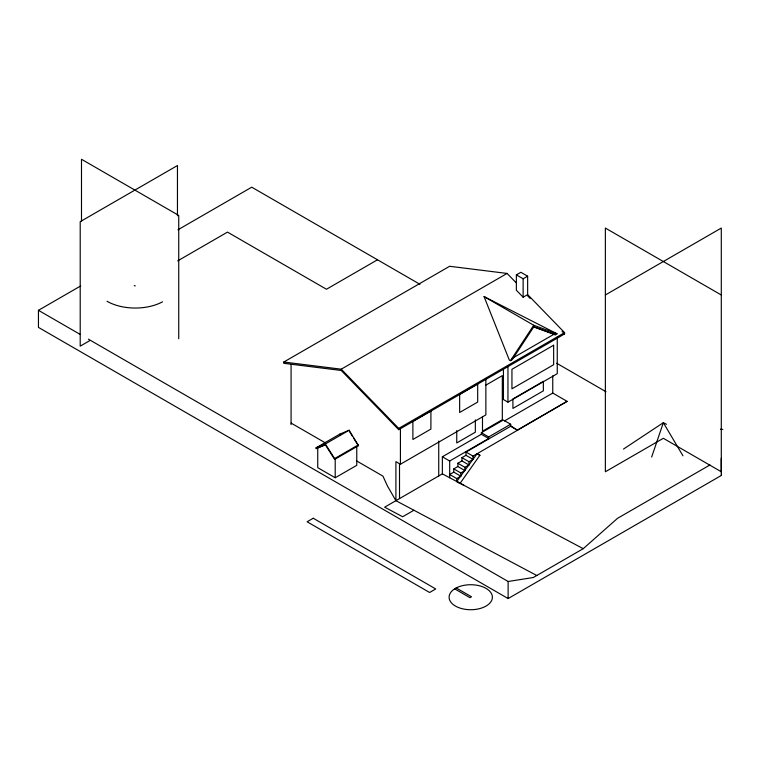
<?xml version="1.0" encoding="UTF-8"?>
<svg xmlns="http://www.w3.org/2000/svg" width="769" height="769" viewBox="0 0 769 769"><rect width="100%" height="100%" fill="white"/><g stroke="black" fill="none" stroke-linecap="round" stroke-linejoin="round"><path stroke-width="1.15" d="M651.651 457.046L663.33 422.7L666.521 424.305M510.433 360.69L533.734 325.258L557.025 333.784L555.247 334.813L533.734 326.94L512.221 359.661L510.433 360.69L509.309 360.036L484.066 296.594L557.025 333.784M453.777 472.128L453.777 468.879L460.814 472.935L460.814 476.194L453.777 472.128L449.682 474.492L456.719 478.549L456.719 481.481L460.112 483.297L479.914 455.258L477.097 453.768L456.719 481.481L459.535 483.115M88.387 339.158L508.126 581.489L533.321 577.509L583.238 548.682L617.545 518.316L709.97 464.957M623.476 449.077L663.33 422.7L682.959 455.815M504.368 420.989L552.748 393.055L567.109 401.351L473.031 456.123L466.004 452.057L466.004 455.315L473.031 459.372L473.031 456.123M721.409 475.415L721.389 458.362L721.409 475.415L508.126 598.561L38.45 327.392L38.45 310.32L80.707 285.924M177.918 229.806L251.742 187.184L419.961 284.309M177.658 260.883L227.489 232.113L326.46 289.25L377.492 259.787M89.492 340.792L80.207 346.156L80.207 221.674L177.456 165.527L177.456 215.801M527.64 294.594L523.131 297.199L516.364 290.23L516.364 274.889L520.873 272.284L527.64 276.186L527.64 294.594L564.581 332.65L564.581 333.929L398.727 429.679L341.244 370.466L283.771 363.314L283.771 362.036L449.625 266.285L507.088 273.437L516.009 282.617M507.088 273.437L341.244 369.187L283.771 362.036M516.364 274.889L523.131 278.791L527.64 276.186M316.049 447.837L339.86 434.091L349.155 430.227L358.45 445.684L334.65 459.429L325.345 444.828L316.049 448.692L316.049 447.837L325.345 443.973L349.155 430.227M605.366 294.988L721.293 228.066L721.293 471.762L663.33 438.292L605.366 471.762L605.366 228.066L721.293 294.988M334.65 459.429L334.65 458.574L358.45 444.828M512.116 358.412L554.122 334.159L555.247 334.813M398.727 429.679L398.727 428.41L564.581 332.65M460.65 393.69L477.684 383.856L477.684 402.072L459.651 412.482L459.651 394.266M485.46 385.375L502.32 375.637L502.32 419.72L482.49 431.169L482.49 416.875M324.297 445.088L317.741 447.808L317.741 467.677L335.207 477.76L356.768 465.322L356.768 446.616M536.791 575.5L395.91 500.677L395.91 461.631L400.418 464.236L485.864 414.904L485.864 378.377M503.445 369.139L503.445 399.544L507.953 402.149L557.256 373.686L557.256 337.168M413.933 510.241L402.658 516.749L384.644 507.184L442.358 473.858L442.358 456.786L481.356 434.274L481.356 432.707L503.339 420.018L510.664 424.248L510.664 426.276L517.652 430.361L510.664 425.815M481.356 432.707L488.69 436.936L510.664 424.248M442.358 456.786L449.682 461.016L488.69 438.503L481.356 434.274M466.004 452.057L510.664 426.276M461.938 457.661L468.965 461.717L468.965 464.976L461.938 460.91L461.938 457.661L466.004 455.315M457.872 463.265L464.899 467.321L464.899 470.57L457.872 466.514L457.872 463.265L461.938 460.91M517.652 429.9L567.109 401.351M453.777 468.879L457.872 466.514M468.965 461.717L473.031 459.372M464.899 467.321L468.965 464.976M460.814 472.935L464.899 470.57M456.719 478.549L460.814 476.194M720.438 429.179L722.812 429.448M533.686 326.681L554.122 334.159M460.112 483.297L463.995 485.345M442.358 473.858L583.238 548.682M484.066 296.594L533.734 325.258M556.708 363.256L606.03 391.757M477.097 453.768L479.923 455.402M291.076 423.075L325.268 442.819M356.355 460.766L382.952 476.126L387.461 486.037L395.91 500.677M38.45 310.32L80.063 334.352M456.238 587.977L471.503 596.782L469.965 597.667L454.71 588.862M527.64 295.873L530.101 298.41M562.12 331.391L564.581 333.929M398.727 428.41L341.244 369.187L341.244 370.466M349.78 432.063L352.26 435.956M353.5 437.897L358.45 445.684M325.345 443.973L334.65 458.574M552.748 375.82L552.748 393.565M523.131 278.791L523.131 297.199M508.126 581.489L508.126 598.561M507.953 365.621L507.953 402.149M488.69 436.936L488.69 438.964M475.348 419.836L475.348 432.197L456.748 442.934L456.748 430.573M449.682 461.016L449.682 477.751M438.734 441.031L438.734 475.953M400.418 427.708L400.418 464.236M399.515 463.678L399.515 498.591M339.86 434.091L339.86 434.946M335.207 459.064L335.207 477.76M291.076 364.65L291.076 424.575M178.735 338.696L178.735 215.416L81.495 159.27L81.495 221.51M135.277 285.857A1.48 0.856 0 0 1 134.229 285.607M162.557 301.813A39.901 23.041 0 0 1 107.064 301.294M455.421 588.391L453.556 589.621A21.657 12.506 0 0 0 466.043 609.433A21.657 12.506 0 0 0 491.881 594.524A21.657 12.506 0 0 0 457.555 587.305L455.421 588.391M430.909 410.857L412.886 421.268L412.886 439.483L430.909 429.073L430.909 410.857M553.642 345.214L511.943 369.283L511.943 388.806L553.642 364.727L553.642 345.214M543.337 381.386L512.913 398.957L512.913 408.426L543.385 390.835L543.337 381.386M313.233 518.239L307.11 521.776L429.611 592.495L435.735 588.958L313.233 518.239"/></g></svg>
